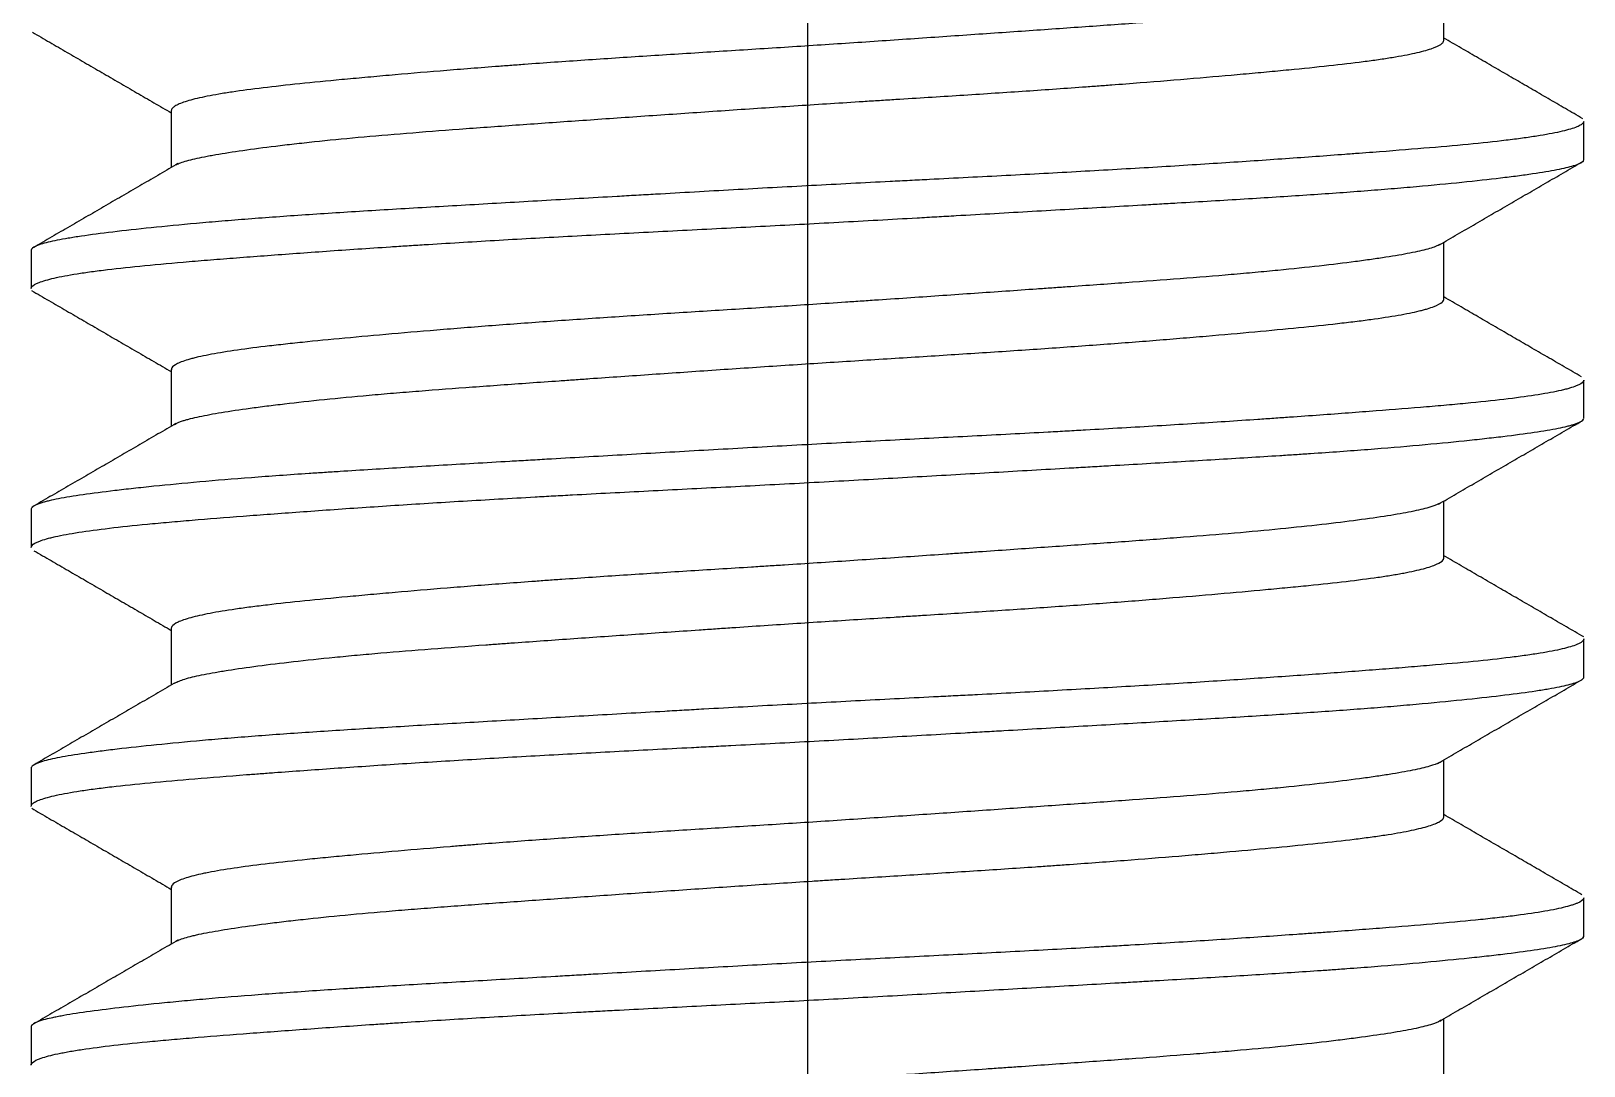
# Model space of a CAD drawing. Extents: x 0 to 1128, y 0 to 827.
# Drawn here: x 707.6 to 713.6, y 240.45 to 244.45 of the extents above; entities that cross this region are included whole.
import ezdxf

# ---------------------------------------------------------------- set-up
doc = ezdxf.new("R2010")
doc.units = 0
doc.header["$LTSCALE"] = 10
doc.header["$MEASUREMENT"] = 0
doc.linetypes.add('CENTER', pattern=[2, 1.25, -0.25, 0.25, -0.25])
doc.layers.add('1', color=7, linetype='CONTINUOUS')

msp = doc.modelspace()

# ---------------------------------------------------------------- linework, layer by layer
at = {"layer": '1', "color": 1, "linetype": 'CENTER', "lineweight": -3, "ltscale": 3}
msp.add_line((710.6018, 430.4493), (710.6018, 195.1403), dxfattribs=at)
at = {"layer": '1', "color": 7, "linetype": 'Continuous', "lineweight": -3}
for p, q in [((713.0603, 244.415), (713.0603, 244.6353)), ((708.1433, 244.1441), (708.1433, 243.9239)), ((713.6018, 243.9566), (713.6018, 244.1022)), ((713.0603, 243.4151), (713.0603, 243.6351)), ((707.6018, 243.603), (707.6018, 243.4565)), ((708.1433, 243.1438), (708.1433, 242.9242)), ((713.6018, 242.9571), (713.6018, 243.1023)), ((707.6018, 242.6021), (707.6018, 242.4569)), ((713.0603, 242.4154), (713.0603, 242.635)), ((708.1433, 242.1443), (708.1433, 241.9242)), ((713.6018, 241.9562), (713.6018, 242.1027)), ((707.6018, 241.6026), (707.6018, 241.457)), ((713.0603, 241.4149), (713.0603, 241.6351)), ((708.1433, 241.1436), (708.1433, 240.9238)), ((713.6018, 240.957), (713.6018, 241.1021)), ((713.0603, 240.4156), (713.0603, 240.6351)), ((707.6018, 240.6025), (707.6018, 240.4564))]:
    msp.add_line(p, q, dxfattribs=at)
for points, knots in [([(713.0406, 244.6238), (713.0404, 244.6237), (713.0296, 244.6184), (712.9993, 244.608), (712.9524, 244.5974), (712.9176, 244.5907), (712.9103, 244.5894), (712.8954, 244.5867), (712.8722, 244.5826), (712.8469, 244.5785), (712.7934, 244.5703), (712.7146, 244.5592), (712.6092, 244.5465), (712.5446, 244.5394), (712.5183, 244.5365), (712.5049, 244.5351), (712.4641, 244.5308), (712.4362, 244.528), (712.3503, 244.5197), (712.2901, 244.5143), (712.1641, 244.5036), (712.0984, 244.4984), (711.9954, 244.4905), (711.9604, 244.4879), (711.8889, 244.4826), (711.8523, 244.4799), (711.7417, 244.4719), (711.5911, 244.4612), (711.4341, 244.4503), (711.274, 244.4391), (711.1923, 244.4335), (711.0258, 244.422), (710.9423, 244.4163), (710.775, 244.4049), (710.6912, 244.3994), (710.5233, 244.3884), (710.4391, 244.3831), (710.3126, 244.3752), (710.2703, 244.3725), (710.1865, 244.3673), (710.1448, 244.3646), (710.021, 244.3568), (709.8584, 244.3464), (709.7009, 244.3357), (709.5847, 244.3275), (709.5463, 244.3247), (709.4892, 244.3205), (709.4703, 244.3191), (709.4327, 244.3163), (709.4142, 244.3149), (709.322, 244.3079), (709.1799, 244.2967), (709.0479, 244.2854), (708.9528, 244.277), (708.9062, 244.2728), (708.8611, 244.2687), (708.8314, 244.2659), (708.8166, 244.2646), (708.7443, 244.2578), (708.6359, 244.2472), (708.4947, 244.2316), (708.4148, 244.221), (708.3695, 244.2142), (708.3607, 244.2128), (708.3435, 244.2101), (708.3186, 244.2059), (708.2962, 244.2018), (708.2543, 244.1935), (708.2069, 244.1823), (708.1722, 244.1695), (708.1596, 244.1624), (708.155, 244.1595), (708.153, 244.1581), (708.1479, 244.1538), (708.1456, 244.151), (708.1436, 244.1466), (708.1433, 244.1449), (708.1433, 244.1433)], [0, 0, 0, 0, 0.000546, 0.034661, 0.068777, 0.068777, 0.077306, 0.077306, 0.085835, 0.102893, 0.102893, 0.137009, 0.171124, 0.179653, 0.179653, 0.188182, 0.188182, 0.20524, 0.20524, 0.239356, 0.239356, 0.273472, 0.273472, 0.290529, 0.290529, 0.307587, 0.307587, 0.341703, 0.375819, 0.375819, 0.409935, 0.409935, 0.44405, 0.44405, 0.478166, 0.478166, 0.512282, 0.512282, 0.52934, 0.52934, 0.546398, 0.546398, 0.580513, 0.614629, 0.614629, 0.631687, 0.631687, 0.640216, 0.640216, 0.648745, 0.648745, 0.68286, 0.716976, 0.716976, 0.734034, 0.742563, 0.742563, 0.751092, 0.751092, 0.785208, 0.819323, 0.853439, 0.853439, 0.861968, 0.861968, 0.870497, 0.887555, 0.887555, 0.921671, 0.955786, 0.964315, 0.964315, 0.972844, 0.972844, 0.989902, 0.989902, 1, 1, 1, 1]), ([(708.1611, 243.9344), (708.166, 243.937), (708.1842, 243.9447), (708.2118, 243.9525), (708.2458, 243.9604), (708.2582, 243.963), (708.2785, 243.967), (708.2855, 243.9684), (708.3001, 243.9711), (708.3076, 243.9724), (708.3464, 243.9792), (708.4161, 243.9901), (708.5007, 244.0012), (708.5697, 244.0096), (708.5937, 244.0125), (708.6435, 244.0181), (708.6694, 244.021), (708.7498, 244.0295), (708.8063, 244.0351), (708.925, 244.0459), (709.0494, 244.0565), (709.1851, 244.0669), (709.2913, 244.0749), (709.3275, 244.0775), (709.4005, 244.0828), (709.4375, 244.0855), (709.5495, 244.0935), (709.7021, 244.1042), (709.8611, 244.1153), (709.9828, 244.1238), (710.0238, 244.1266), (710.1065, 244.1323), (710.1481, 244.1352), (710.2727, 244.1437), (710.356, 244.1494), (710.5231, 244.1605), (710.6068, 244.166), (710.7326, 244.174), (710.7956, 244.178), (710.8588, 244.182), (710.9009, 244.1846), (710.922, 244.186), (711.0268, 244.1925), (711.192, 244.2029), (711.4324, 244.2186), (711.5877, 244.2294), (711.6831, 244.2363), (711.7022, 244.2377), (711.7399, 244.2405), (711.796, 244.2447), (711.8506, 244.2489), (711.958, 244.2573), (712.096, 244.2686), (712.2401, 244.2812), (712.3161, 244.2881), (712.3462, 244.2908), (712.3611, 244.2922), (712.4051, 244.2963), (712.4335, 244.299), (712.5162, 244.3069), (712.6192, 244.3174), (712.7082, 244.3278), (712.7696, 244.3358), (712.7892, 244.3384), (712.8265, 244.3438), (712.8443, 244.3466), (712.8943, 244.3547), (712.9525, 244.3658), (712.9942, 244.377), (713.0277, 244.3883), (713.0402, 244.394), (713.0527, 244.4026), (713.0557, 244.4054), (713.0592, 244.4103), (713.06, 244.4124), (713.0603, 244.4145)], [0, 0, 0, 0, 0.016884, 0.050926, 0.050926, 0.067946, 0.067946, 0.076457, 0.076457, 0.084967, 0.084967, 0.119008, 0.15305, 0.15305, 0.170071, 0.170071, 0.187091, 0.187091, 0.221133, 0.221133, 0.255174, 0.289215, 0.289215, 0.306236, 0.306236, 0.323257, 0.323257, 0.357298, 0.39134, 0.39134, 0.40836, 0.40836, 0.425381, 0.425381, 0.459422, 0.459422, 0.493464, 0.493464, 0.510485, 0.518995, 0.518995, 0.527505, 0.527505, 0.561547, 0.595588, 0.629629, 0.629629, 0.63814, 0.63814, 0.64665, 0.663671, 0.663671, 0.697712, 0.731754, 0.740264, 0.740264, 0.748774, 0.748774, 0.765795, 0.765795, 0.799837, 0.833878, 0.833878, 0.850899, 0.850899, 0.867919, 0.867919, 0.901961, 0.936002, 0.936002, 0.970044, 0.970044, 0.987064, 0.987064, 1, 1, 1, 1]), ([(713.6018, 244.1019), (713.6015, 244.0998), (713.6004, 244.0977), (713.5962, 244.0927), (713.5926, 244.0899), (713.5826, 244.0843), (713.5764, 244.0814), (713.5539, 244.0729), (713.5139, 244.0616), (713.4544, 244.0506), (713.4024, 244.0424), (713.3745, 244.0383), (713.3438, 244.0343), (713.3228, 244.0316), (713.3119, 244.0303), (713.2562, 244.0236), (713.1585, 244.0132), (712.9869, 243.998), (712.8558, 243.9877), (712.7685, 243.981), (712.7507, 243.9797), (712.7148, 243.977), (712.6603, 243.9729), (712.6041, 243.9687), (712.4894, 243.9604), (712.3306, 243.9492), (712.1598, 243.9381), (712.0271, 243.9297), (711.9822, 243.927), (711.8907, 243.9215), (711.8445, 243.9188), (711.7048, 243.9107), (711.5157, 243.9002), (711.3208, 243.89), (711.1724, 243.8824), (711.0976, 243.8786), (711.0221, 243.8747), (710.9715, 243.8721), (710.9461, 243.8708), (710.8193, 243.8644), (710.7182, 243.8592), (710.5163, 243.8485), (710.315, 243.8375), (710.1147, 243.8261), (709.9899, 243.819), (709.9649, 243.8176), (709.9151, 243.8147), (709.8408, 243.8105), (709.7675, 243.8063), (709.6225, 243.798), (709.4331, 243.7871), (709.2512, 243.7766), (709.1177, 243.7688), (709.0737, 243.7662), (708.9867, 243.761), (708.944, 243.7584), (708.8185, 243.7507), (708.7382, 243.7456), (708.5845, 243.7352), (708.511, 243.73), (708.4058, 243.7218), (708.3545, 243.7177), (708.3051, 243.7135), (708.2727, 243.7107), (708.2566, 243.7093), (708.178, 243.7022), (708.0613, 243.691), (707.9129, 243.6744), (707.8317, 243.6637), (707.7777, 243.6558), (707.7608, 243.6531), (707.7297, 243.6479), (707.7155, 243.6453), (707.6765, 243.6376), (707.6346, 243.6275), (707.6127, 243.6173), (707.6039, 243.6095), (707.6023, 243.6068), (707.6018, 243.6037), (707.6018, 243.6032), (707.6018, 243.6028)], [0, 0, 0, 0, 0.012654, 0.012654, 0.028796, 0.028796, 0.044937, 0.044937, 0.07722, 0.109504, 0.109504, 0.125645, 0.133716, 0.133716, 0.141787, 0.141787, 0.17407, 0.206353, 0.238636, 0.238636, 0.246706, 0.246706, 0.254777, 0.270919, 0.270919, 0.303202, 0.335485, 0.335485, 0.351626, 0.351626, 0.367768, 0.367768, 0.400051, 0.432334, 0.432334, 0.448475, 0.456546, 0.456546, 0.464617, 0.464617, 0.4969, 0.4969, 0.529183, 0.561466, 0.561466, 0.569537, 0.569537, 0.577608, 0.593749, 0.593749, 0.626032, 0.658315, 0.658315, 0.674457, 0.674457, 0.690598, 0.690598, 0.722881, 0.722881, 0.755164, 0.755164, 0.771306, 0.779377, 0.779377, 0.787447, 0.787447, 0.81973, 0.852013, 0.884296, 0.884296, 0.900438, 0.900438, 0.916579, 0.916579, 0.948862, 0.981146, 0.981146, 0.997287, 0.997287, 1, 1, 1, 1]), ([(707.6018, 243.4561), (707.6018, 243.457), (707.602, 243.4579), (707.6027, 243.4602), (707.6034, 243.4616), (707.6088, 243.4685), (707.6182, 243.4742), (707.6471, 243.4854), (707.6859, 243.4967), (707.7446, 243.5078), (707.7963, 243.5161), (707.8149, 243.5188), (707.8542, 243.5242), (707.875, 243.5269), (707.9406, 243.5348), (708.0369, 243.5452), (708.1507, 243.5554), (708.2426, 243.5631), (708.2743, 243.5656), (708.3236, 243.5696), (708.3403, 243.5709), (708.3742, 243.5735), (708.3913, 243.5748), (708.4779, 243.5815), (708.5506, 243.5869), (708.7023, 243.5979), (708.7814, 243.6035), (708.9049, 243.6119), (708.9679, 243.6161), (709.0327, 243.6203), (709.0763, 243.6231), (709.0984, 243.6245), (709.2094, 243.6315), (709.3, 243.637), (709.4848, 243.6477), (709.6731, 243.6582), (709.8684, 243.6684), (710.0177, 243.6761), (710.068, 243.6787), (710.1685, 243.6838), (710.2188, 243.6864), (710.3697, 243.6941), (710.4704, 243.6992), (710.6719, 243.7099), (710.7727, 243.7154), (710.9241, 243.7238), (710.9746, 243.7266), (711.0503, 243.7309), (711.0756, 243.7323), (711.1259, 243.7352), (711.251, 243.7423), (711.4717, 243.7549), (711.6614, 243.7658), (711.8014, 243.7739), (711.8707, 243.7779), (711.9391, 243.7818), (711.9845, 243.7845), (712.0072, 243.7858), (712.1194, 243.7924), (712.2926, 243.8027), (712.4533, 243.8128), (712.6078, 243.8232), (712.682, 243.8284), (712.7884, 243.8366), (712.8231, 243.8394), (712.8903, 243.8449), (712.9228, 243.8477), (713.017, 243.8561), (713.134, 243.8674), (713.234, 243.8784), (713.3025, 243.8866), (713.3243, 243.8893), (713.3553, 243.8934), (713.3653, 243.8947), (713.3848, 243.8974), (713.4318, 243.9041), (713.5022, 243.9158), (713.5451, 243.9259), (713.5699, 243.9335), (713.5804, 243.9373), (713.588, 243.9412), (713.5925, 243.9438), (713.5944, 243.9451), (713.5996, 243.9494), (713.6015, 243.9523), (713.6018, 243.9553)], [0, 0, 0, 0, 0.005359, 0.005359, 0.01343, 0.01343, 0.045713, 0.045713, 0.077996, 0.110279, 0.110279, 0.126421, 0.126421, 0.142562, 0.142562, 0.174845, 0.207128, 0.207128, 0.22327, 0.22327, 0.231341, 0.231341, 0.239411, 0.239411, 0.271694, 0.271694, 0.303978, 0.303978, 0.320119, 0.32819, 0.32819, 0.336261, 0.336261, 0.368544, 0.368544, 0.400827, 0.43311, 0.43311, 0.449251, 0.449251, 0.465393, 0.465393, 0.497676, 0.497676, 0.529959, 0.529959, 0.5461, 0.5461, 0.554171, 0.554171, 0.562242, 0.594525, 0.626808, 0.626808, 0.642949, 0.65102, 0.65102, 0.659091, 0.659091, 0.691374, 0.723657, 0.723657, 0.75594, 0.75594, 0.772081, 0.772081, 0.788223, 0.788223, 0.820506, 0.852789, 0.852789, 0.868931, 0.868931, 0.877001, 0.877001, 0.885072, 0.917355, 0.949638, 0.949638, 0.96578, 0.97385, 0.97385, 0.981921, 0.981921, 1, 1, 1, 1]), ([(713.0482, 243.628), (713.0464, 243.6269), (713.0444, 243.6258), (713.037, 243.622), (713.0308, 243.6193), (713.0161, 243.6141), (713.0078, 243.6115), (712.9795, 243.6036), (712.9337, 243.5931), (712.8715, 243.5824), (712.8187, 243.5741), (712.8001, 243.5714), (712.7705, 243.5672), (712.7604, 243.5658), (712.7398, 243.5629), (712.7292, 243.5615), (712.6755, 243.5545), (712.5825, 243.5432), (712.4759, 243.532), (712.3909, 243.5236), (712.3471, 243.5195), (712.3013, 243.5154), (712.2703, 243.5126), (712.2546, 243.5113), (712.1754, 243.5046), (712.0438, 243.4941), (711.8324, 243.4784), (711.6822, 243.4677), (711.5852, 243.4609), (711.5657, 243.4595), (711.5264, 243.4567), (711.4674, 243.4526), (711.4078, 243.4484), (711.2878, 243.4401), (711.1258, 243.4288), (710.939, 243.416), (710.8336, 243.4089), (710.7913, 243.4061), (710.7701, 243.4046), (710.7064, 243.4004), (710.6641, 243.3976), (710.5375, 243.3893), (710.4535, 243.384), (710.2864, 243.3735), (710.2032, 243.3683), (710.0792, 243.3605), (710.0379, 243.3579), (709.9557, 243.3526), (709.9146, 243.3499), (709.7932, 243.3419), (709.6351, 243.3312), (709.4842, 243.3202), (709.3371, 243.3091), (709.2654, 243.3035), (709.1257, 243.292), (709.0591, 243.2863), (708.9317, 243.2752), (708.8711, 243.2696), (708.7558, 243.2589), (708.7012, 243.2536), (708.6239, 243.2457), (708.5989, 243.243), (708.5509, 243.2377), (708.5279, 243.2351), (708.4618, 243.2272), (708.3814, 243.2166), (708.3165, 243.2057), (708.2737, 243.1974), (708.2604, 243.1946), (708.242, 243.1904), (708.2361, 243.1889), (708.2249, 243.1861), (708.2196, 243.1847), (708.1943, 243.1776), (708.1626, 243.1662), (708.148, 243.1549), (708.1437, 243.147), (708.1431, 243.1447), (708.1434, 243.1425)], [0, 0, 0, 0, 0.007289, 0.007289, 0.024163, 0.024163, 0.041037, 0.041037, 0.074784, 0.108531, 0.108531, 0.125405, 0.125405, 0.133842, 0.133842, 0.142279, 0.142279, 0.176026, 0.209773, 0.209773, 0.226647, 0.235084, 0.235084, 0.243521, 0.243521, 0.277268, 0.311015, 0.344763, 0.344763, 0.353199, 0.353199, 0.361636, 0.37851, 0.37851, 0.412257, 0.446004, 0.454441, 0.454441, 0.462878, 0.462878, 0.479752, 0.479752, 0.513499, 0.513499, 0.547246, 0.547246, 0.56412, 0.56412, 0.580994, 0.580994, 0.614741, 0.648488, 0.648488, 0.682236, 0.682236, 0.715983, 0.715983, 0.74973, 0.74973, 0.783478, 0.783478, 0.800351, 0.800351, 0.817225, 0.817225, 0.850972, 0.884719, 0.884719, 0.901593, 0.901593, 0.91003, 0.91003, 0.918467, 0.918467, 0.952214, 0.985961, 0.985961, 1, 1, 1, 1]), ([(708.1554, 242.9311), (708.1631, 242.936), (708.1747, 242.9409), (708.1942, 242.9471), (708.1986, 242.9485), (708.2079, 242.9511), (708.2226, 242.955), (708.2395, 242.959), (708.2765, 242.9669), (708.3339, 242.9775), (708.4162, 242.9898), (708.4684, 242.9968), (708.4897, 242.9997), (708.5007, 243.0011), (708.5341, 243.0053), (708.5573, 243.0081), (708.6291, 243.0166), (708.6803, 243.0223), (708.7892, 243.0334), (708.8469, 243.0389), (708.9383, 243.047), (708.9697, 243.0497), (709.0179, 243.0537), (709.0342, 243.055), (709.0671, 243.0577), (709.0836, 243.059), (709.1672, 243.0656), (709.3053, 243.076), (709.452, 243.0865), (709.5652, 243.0946), (709.6226, 243.0986), (709.6812, 243.1027), (709.7206, 243.1055), (709.7404, 243.1069), (709.84, 243.1138), (710.001, 243.125), (710.2473, 243.142), (710.4146, 243.1533), (710.5413, 243.1617), (710.5838, 243.1645), (710.6684, 243.1699), (710.7105, 243.1726), (710.8363, 243.1806), (711.0027, 243.191), (711.1666, 243.2014), (711.2885, 243.2092), (711.329, 243.2119), (711.4096, 243.2172), (711.4495, 243.2199), (711.5674, 243.228), (711.7206, 243.2389), (711.8657, 243.25), (711.9714, 243.2584), (712.0236, 243.2627), (712.0745, 243.2669), (712.1082, 243.2698), (712.125, 243.2712), (712.2075, 243.2783), (712.2702, 243.2839), (712.3894, 243.2948), (712.5023, 243.3054), (712.6026, 243.3158), (712.6612, 243.3224), (712.6727, 243.3238), (712.6952, 243.3264), (712.7283, 243.3304), (712.759, 243.3344), (712.8176, 243.3423), (712.8877, 243.3531), (712.949, 243.3655), (712.9767, 243.3726), (712.9873, 243.3754), (712.9924, 243.3768), (713.0067, 243.3811), (713.0151, 243.384), (713.0372, 243.3925), (713.0476, 243.3982), (713.058, 243.4076), (713.0602, 243.4115), (713.0603, 243.4153)], [0, 0, 0, 0, 0.031588, 0.031588, 0.040024, 0.040024, 0.048461, 0.065335, 0.065335, 0.099082, 0.13283, 0.141266, 0.141266, 0.149703, 0.149703, 0.166577, 0.166577, 0.200324, 0.200324, 0.234072, 0.234072, 0.250945, 0.250945, 0.259382, 0.259382, 0.267819, 0.267819, 0.301566, 0.335314, 0.335314, 0.352187, 0.360624, 0.360624, 0.369061, 0.369061, 0.402808, 0.436555, 0.470303, 0.470303, 0.487176, 0.487176, 0.50405, 0.50405, 0.537797, 0.571545, 0.571545, 0.588418, 0.588418, 0.605292, 0.605292, 0.639039, 0.672787, 0.672787, 0.68966, 0.698097, 0.698097, 0.706534, 0.706534, 0.740281, 0.740281, 0.774029, 0.807776, 0.807776, 0.816213, 0.816213, 0.82465, 0.841523, 0.841523, 0.875271, 0.909018, 0.917455, 0.917455, 0.925892, 0.925892, 0.942765, 0.942765, 0.976513, 0.976513, 1, 1, 1, 1]), ([(713.6018, 243.1026), (713.6017, 243.1005), (713.6009, 243.0985), (713.5952, 243.091), (713.5861, 243.0854), (713.5647, 243.0769), (713.5521, 243.0726), (713.5366, 243.0684), (713.5256, 243.0656), (713.5197, 243.0641), (713.489, 243.0571), (713.4596, 243.0515), (713.3914, 243.0406), (713.3139, 243.0299), (713.2176, 243.0195), (713.1383, 243.0117), (713.1105, 243.0091), (713.0532, 243.0039), (713.0236, 243.0014), (712.932, 242.9937), (712.8671, 242.9885), (712.7298, 242.978), (712.6574, 242.9726), (712.5432, 242.9643), (712.5042, 242.9615), (712.4442, 242.9573), (712.4239, 242.9559), (712.3832, 242.953), (712.2805, 242.946), (712.0888, 242.9334), (711.9089, 242.9225), (711.7703, 242.9145), (711.7001, 242.9105), (711.6285, 242.9065), (711.5805, 242.9039), (711.5563, 242.9025), (711.4349, 242.896), (711.3371, 242.8909), (711.1398, 242.8807), (710.9409, 242.8706), (710.7389, 242.8603), (710.5862, 242.8522), (710.535, 242.8494), (710.4333, 242.8439), (710.3826, 242.8411), (710.2315, 242.8327), (710.0318, 242.8214), (709.8358, 242.8102), (709.6902, 242.8019), (709.6419, 242.7991), (709.5698, 242.795), (709.5458, 242.7936), (709.4983, 242.7908), (709.3802, 242.7841), (709.1749, 242.7722), (709.0025, 242.7619), (708.877, 242.7543), (708.8153, 242.7504), (708.7549, 242.7466), (708.715, 242.744), (708.6952, 242.7427), (708.5974, 242.7361), (708.5231, 242.7309), (708.3822, 242.7201), (708.2491, 242.709), (708.1313, 242.6977), (708.0489, 242.6893), (708.0224, 242.6865), (707.9719, 242.6809), (707.9478, 242.6782), (707.8793, 242.67), (707.7975, 242.6593), (707.7345, 242.6489), (707.6944, 242.6412), (707.6823, 242.6386), (707.6659, 242.6348), (707.6607, 242.6335), (707.6511, 242.6309), (707.6286, 242.6245), (707.6143, 242.6182), (707.6036, 242.6095), (707.6016, 242.606), (707.6018, 242.6025)], [0, 0, 0, 0, 0.012113, 0.012113, 0.044329, 0.044329, 0.060438, 0.068492, 0.068492, 0.076546, 0.076546, 0.108762, 0.108762, 0.140979, 0.173195, 0.173195, 0.189304, 0.189304, 0.205412, 0.205412, 0.237628, 0.237628, 0.269845, 0.269845, 0.285953, 0.285953, 0.294007, 0.294007, 0.302061, 0.334278, 0.366494, 0.366494, 0.382602, 0.390657, 0.390657, 0.398711, 0.398711, 0.430927, 0.430927, 0.463144, 0.49536, 0.49536, 0.511468, 0.511468, 0.527577, 0.527577, 0.559793, 0.59201, 0.59201, 0.608118, 0.608118, 0.616172, 0.616172, 0.624226, 0.656443, 0.688659, 0.688659, 0.704767, 0.712822, 0.712822, 0.720876, 0.720876, 0.753092, 0.753092, 0.785309, 0.817525, 0.817525, 0.833633, 0.833633, 0.849742, 0.849742, 0.881958, 0.914175, 0.914175, 0.930283, 0.930283, 0.938337, 0.938337, 0.946391, 0.978608, 0.978608, 1, 1, 1, 1]), ([(707.6018, 242.4559), (707.6017, 242.4586), (707.6029, 242.4612), (707.6102, 242.4695), (707.6201, 242.4751), (707.6426, 242.4836), (707.6558, 242.4878), (707.6719, 242.4921), (707.6832, 242.4949), (707.6893, 242.4963), (707.7209, 242.5034), (707.751, 242.5089), (707.8206, 242.5198), (707.8995, 242.5305), (707.9971, 242.5409), (708.0642, 242.5473), (708.0779, 242.5486), (708.1059, 242.5512), (708.1485, 242.5551), (708.1934, 242.559), (708.2859, 242.5667), (708.3514, 242.5718), (708.4898, 242.5823), (708.5627, 242.5878), (708.6777, 242.5961), (708.717, 242.5989), (708.7976, 242.6046), (708.8386, 242.6074), (708.9633, 242.6159), (709.1344, 242.627), (709.315, 242.6379), (709.4542, 242.6459), (709.5246, 242.6499), (709.5964, 242.6539), (709.6446, 242.6565), (709.6689, 242.6578), (709.7904, 242.6644), (709.8885, 242.6695), (710.086, 242.6796), (710.2851, 242.6897), (710.4873, 242.7001), (710.6401, 242.7082), (710.6913, 242.711), (710.7929, 242.7165), (710.8435, 242.7193), (710.9945, 242.7277), (711.1939, 242.739), (711.3896, 242.7502), (711.535, 242.7586), (711.5832, 242.7613), (711.6551, 242.7655), (711.679, 242.7668), (711.7264, 242.7695), (711.844, 242.7763), (712.0485, 242.7882), (712.2201, 242.7984), (712.345, 242.8061), (712.4065, 242.8099), (712.4665, 242.8138), (712.5062, 242.8164), (712.5259, 242.8177), (712.6231, 242.8242), (712.6968, 242.8295), (712.8365, 242.8404), (712.9685, 242.8514), (713.0851, 242.8627), (713.1666, 242.8711), (713.1928, 242.8739), (713.2426, 242.8795), (713.2663, 242.8822), (713.3338, 242.8904), (713.4142, 242.9011), (713.4758, 242.9114), (713.5147, 242.9191), (713.5265, 242.9217), (713.5423, 242.9256), (713.5473, 242.9268), (713.5566, 242.9294), (713.5781, 242.9358), (713.5915, 242.9422), (713.6002, 242.9502), (713.6018, 242.9531), (713.6018, 242.956)], [0, 0, 0, 0, 0.01598, 0.01598, 0.048197, 0.048197, 0.064305, 0.072359, 0.072359, 0.080413, 0.080413, 0.11263, 0.11263, 0.144846, 0.177063, 0.177063, 0.185117, 0.185117, 0.193171, 0.209279, 0.209279, 0.241496, 0.241496, 0.273712, 0.273712, 0.289821, 0.289821, 0.305929, 0.305929, 0.338145, 0.370362, 0.370362, 0.38647, 0.394524, 0.394524, 0.402578, 0.402578, 0.434795, 0.434795, 0.467011, 0.499228, 0.499228, 0.515336, 0.515336, 0.531444, 0.531444, 0.563661, 0.595877, 0.595877, 0.611986, 0.611986, 0.62004, 0.62004, 0.628094, 0.66031, 0.692527, 0.692527, 0.708635, 0.716689, 0.716689, 0.724743, 0.724743, 0.75696, 0.75696, 0.789176, 0.821393, 0.821393, 0.837501, 0.837501, 0.853609, 0.853609, 0.885826, 0.918042, 0.918042, 0.934151, 0.934151, 0.942205, 0.942205, 0.950259, 0.982475, 0.982475, 1, 1, 1, 1]), ([(713.043, 242.6251), (713.0334, 242.62), (713.0198, 242.615), (712.993, 242.6073), (712.9828, 242.6047), (712.9603, 242.5994), (712.9478, 242.5967), (712.9077, 242.5887), (712.8462, 242.5779), (712.7694, 242.5669), (712.6849, 242.5557), (712.6387, 242.55), (712.5384, 242.5386), (712.4852, 242.5329), (712.3726, 242.5218), (712.3134, 242.5163), (712.1888, 242.5057), (712.1235, 242.5004), (712.0209, 242.4925), (711.9859, 242.4898), (711.915, 242.4845), (711.879, 242.4819), (711.7698, 242.4739), (711.6206, 242.4633), (711.4642, 242.4524), (711.3441, 242.444), (711.3036, 242.4412), (711.2422, 242.4369), (711.2216, 242.4355), (711.1805, 242.4326), (711.1599, 242.4312), (711.0568, 242.4241), (710.8909, 242.4127), (710.7234, 242.4015), (710.5971, 242.3932), (710.5338, 242.3891), (710.4702, 242.3851), (710.4278, 242.3824), (710.4066, 242.3811), (710.3008, 242.3744), (710.1337, 242.364), (709.8893, 242.3484), (709.7304, 242.3377), (709.6325, 242.3308), (709.613, 242.3295), (709.5742, 242.3267), (709.5165, 242.3226), (709.4602, 242.3184), (709.3494, 242.3101), (709.2064, 242.2989), (709.0561, 242.2861), (708.9763, 242.2791), (708.9447, 242.2763), (708.929, 242.2749), (708.8827, 242.2707), (708.8527, 242.2679), (708.7652, 242.2598), (708.6556, 242.2492), (708.5595, 242.2388), (708.4926, 242.2309), (708.4712, 242.2283), (708.4301, 242.2229), (708.4105, 242.2202), (708.3548, 242.2121), (708.2889, 242.2012), (708.2394, 242.19), (708.198, 242.1788), (708.1815, 242.173), (708.1569, 242.1615), (708.149, 242.1559), (708.144, 242.148), (708.1433, 242.1458), (708.1433, 242.1436)], [0, 0, 0, 0, 0.032952, 0.032952, 0.049972, 0.049972, 0.066993, 0.066993, 0.101034, 0.135076, 0.135076, 0.169117, 0.169117, 0.203159, 0.203159, 0.2372, 0.2372, 0.271241, 0.271241, 0.288262, 0.288262, 0.305283, 0.305283, 0.339324, 0.373365, 0.373365, 0.390386, 0.390386, 0.398896, 0.398896, 0.407407, 0.407407, 0.441448, 0.475489, 0.475489, 0.49251, 0.501021, 0.501021, 0.509531, 0.509531, 0.543572, 0.577614, 0.611655, 0.611655, 0.620165, 0.620165, 0.628676, 0.645696, 0.645696, 0.679738, 0.713779, 0.722289, 0.722289, 0.7308, 0.7308, 0.74782, 0.74782, 0.781862, 0.815903, 0.815903, 0.832924, 0.832924, 0.849945, 0.849945, 0.883986, 0.918027, 0.918027, 0.952069, 0.952069, 0.98611, 0.98611, 1, 1, 1, 1]), ([(708.1553, 241.9311), (708.1568, 241.932), (708.1585, 241.933), (708.1702, 241.9392), (708.1984, 241.9496), (708.2432, 241.96), (708.2831, 241.968), (708.2975, 241.9706), (708.3284, 241.976), (708.3449, 241.9788), (708.3972, 241.987), (708.4744, 241.9981), (708.6118, 242.0149), (708.7177, 242.0262), (708.8029, 242.0346), (708.832, 242.0374), (708.8916, 242.0429), (708.922, 242.0456), (709.0154, 242.0536), (709.1452, 242.064), (709.303, 242.0758), (709.3949, 242.0824), (709.432, 242.0851), (709.4507, 242.0864), (709.5071, 242.0905), (709.545, 242.0931), (709.6599, 242.1013), (709.8157, 242.1122), (709.9771, 242.1234), (710.1001, 242.1319), (710.1415, 242.1347), (710.2041, 242.139), (710.225, 242.1404), (710.2669, 242.1433), (710.2879, 242.1447), (710.3926, 242.1518), (710.4764, 242.1574), (710.6438, 242.1684), (710.7275, 242.1737), (710.8529, 242.1816), (710.9156, 242.1856), (710.9782, 242.1895), (711.02, 242.1921), (711.0409, 242.1934), (711.145, 242.2), (711.3086, 242.2104), (711.5451, 242.2263), (711.6969, 242.2373), (711.8085, 242.2457), (711.8454, 242.2485), (711.9175, 242.2541), (711.9529, 242.257), (712.057, 242.2654), (712.1237, 242.271), (712.2516, 242.2822), (712.3128, 242.2877), (712.4005, 242.2959), (712.4291, 242.2986), (712.4848, 242.3039), (712.5117, 242.3066), (712.5896, 242.3145), (712.6861, 242.3249), (712.768, 242.3354), (712.8239, 242.3434), (712.8504, 242.3475), (712.8749, 242.3516), (712.8907, 242.3544), (712.8984, 242.3557), (712.9353, 242.3627), (712.9857, 242.3738), (713.0363, 242.3908), (713.0532, 242.4021), (713.0584, 242.4091), (713.0592, 242.4105), (713.0601, 242.413), (713.0603, 242.4141), (713.0603, 242.4152)], [0, 0, 0, 0, 0.00621, 0.00621, 0.039957, 0.073704, 0.073704, 0.090578, 0.090578, 0.107451, 0.107451, 0.141199, 0.174946, 0.208693, 0.208693, 0.225567, 0.225567, 0.24244, 0.24244, 0.276188, 0.309935, 0.318372, 0.318372, 0.326809, 0.326809, 0.343682, 0.343682, 0.37743, 0.411177, 0.411177, 0.42805, 0.42805, 0.436487, 0.436487, 0.444924, 0.444924, 0.478671, 0.478671, 0.512419, 0.512419, 0.529292, 0.537729, 0.537729, 0.546166, 0.546166, 0.579913, 0.613661, 0.647408, 0.647408, 0.664281, 0.664281, 0.681155, 0.681155, 0.714902, 0.714902, 0.74865, 0.74865, 0.765523, 0.765523, 0.782397, 0.782397, 0.816144, 0.849891, 0.849891, 0.866765, 0.875202, 0.875202, 0.883639, 0.883639, 0.917386, 0.951133, 0.984881, 0.984881, 0.993317, 0.993317, 1, 1, 1, 1]), ([(713.6018, 242.1023), (713.6017, 242.1007), (713.6011, 242.0991), (713.5965, 242.0919), (713.5878, 242.0863), (713.5605, 242.075), (713.5231, 242.0637), (713.4659, 242.0526), (713.4238, 242.0457), (713.415, 242.0444), (713.3969, 242.0416), (713.3875, 242.0403), (713.3585, 242.0362), (713.3381, 242.0335), (713.2734, 242.0255), (713.1784, 242.0152), (713.066, 242.005), (712.975, 241.9973), (712.9436, 241.9947), (712.8948, 241.9908), (712.8782, 241.9895), (712.8447, 241.9869), (712.8277, 241.9855), (712.7417, 241.9789), (712.6695, 241.9735), (712.5188, 241.9625), (712.4402, 241.9569), (712.2765, 241.9457), (712.1913, 241.9401), (712.0144, 241.9289), (711.924, 241.9234), (711.7398, 241.9127), (711.5521, 241.9022), (711.3572, 241.8919), (711.2331, 241.8855), (711.2082, 241.8842), (711.1581, 241.8817), (711.133, 241.8804), (711.0576, 241.8765), (711.0074, 241.874), (710.8565, 241.8663), (710.7558, 241.8611), (710.5543, 241.8505), (710.4535, 241.845), (710.3021, 241.8367), (710.2516, 241.8338), (710.1759, 241.8296), (710.1506, 241.8281), (710.1002, 241.8253), (709.9748, 241.8182), (709.7536, 241.8055), (709.5634, 241.7946), (709.3763, 241.7838), (709.2844, 241.7785), (709.1039, 241.768), (709.0168, 241.7628), (708.849, 241.7526), (708.6873, 241.7424), (708.5381, 241.732), (708.4488, 241.7252), (708.4312, 241.7238), (708.3962, 241.7211), (708.379, 241.7197), (708.3281, 241.7155), (708.2953, 241.7127), (708.2002, 241.7043), (708.0819, 241.6931), (707.9806, 241.682), (707.9111, 241.6738), (707.889, 241.6711), (707.8575, 241.667), (707.8473, 241.6656), (707.8275, 241.663), (707.7795, 241.6563), (707.7074, 241.6446), (707.663, 241.6345), (707.6286, 241.6243), (707.6163, 241.6192), (707.6043, 241.6104), (707.6019, 241.6068), (707.6018, 241.6031)], [0, 0, 0, 0, 0.009556, 0.009556, 0.041839, 0.041839, 0.074122, 0.106405, 0.106405, 0.114476, 0.114476, 0.122546, 0.122546, 0.138688, 0.138688, 0.170971, 0.203254, 0.203254, 0.219396, 0.219396, 0.227466, 0.227466, 0.235537, 0.235537, 0.26782, 0.26782, 0.300103, 0.300103, 0.332386, 0.332386, 0.364669, 0.364669, 0.396952, 0.429235, 0.429235, 0.437306, 0.437306, 0.445377, 0.445377, 0.461518, 0.461518, 0.493801, 0.493801, 0.526084, 0.526084, 0.542226, 0.542226, 0.550297, 0.550297, 0.558367, 0.59065, 0.622933, 0.622933, 0.655217, 0.655217, 0.6875, 0.6875, 0.719783, 0.752066, 0.752066, 0.760136, 0.760136, 0.768207, 0.768207, 0.784349, 0.784349, 0.816632, 0.848915, 0.848915, 0.865056, 0.865056, 0.873127, 0.873127, 0.881198, 0.913481, 0.945764, 0.945764, 0.978047, 0.978047, 1, 1, 1, 1]), ([(707.6018, 241.4555), (707.6016, 241.4586), (707.603, 241.4617), (707.6089, 241.4677), (707.613, 241.4705), (707.6237, 241.4762), (707.6303, 241.479), (707.6539, 241.4875), (707.6953, 241.4988), (707.7563, 241.5098), (707.8094, 241.518), (707.8378, 241.5221), (707.869, 241.5261), (707.8905, 241.5288), (707.9015, 241.5301), (707.958, 241.5367), (708.0569, 241.5471), (708.2304, 241.5623), (708.3627, 241.5727), (708.4508, 241.5794), (708.4687, 241.5807), (708.5049, 241.5834), (708.5597, 241.5875), (708.6163, 241.5917), (708.7317, 241.6), (708.8914, 241.6112), (709.0631, 241.6224), (709.1964, 241.6307), (709.2416, 241.6334), (709.3334, 241.6389), (709.3797, 241.6416), (709.5197, 241.6497), (709.7093, 241.6601), (709.9046, 241.6703), (710.0533, 241.6779), (710.1282, 241.6818), (710.2039, 241.6856), (710.2546, 241.6882), (710.28, 241.6895), (710.4068, 241.696), (710.5079, 241.7012), (710.7097, 241.7119), (710.9109, 241.723), (711.1111, 241.7343), (711.2359, 241.7414), (711.2608, 241.7429), (711.3105, 241.7457), (711.3846, 241.7499), (711.4577, 241.7541), (711.6023, 241.7624), (711.7912, 241.7733), (711.9725, 241.7838), (712.1055, 241.7916), (712.1493, 241.7942), (712.236, 241.7994), (712.2784, 241.802), (712.4032, 241.8097), (712.4829, 241.8148), (712.6357, 241.8251), (712.7087, 241.8304), (712.8131, 241.8386), (712.864, 241.8427), (712.913, 241.8469), (712.9452, 241.8497), (712.9611, 241.8511), (713.0389, 241.8582), (713.1543, 241.8695), (713.3007, 241.886), (713.3805, 241.8967), (713.4247, 241.9033), (713.4333, 241.9046), (713.4497, 241.9072), (713.4734, 241.9112), (713.4943, 241.915), (713.5321, 241.9227), (713.5725, 241.9328), (713.5929, 241.943), (713.6004, 241.9507), (713.6017, 241.9532), (713.6018, 241.9557)], [0, 0, 0, 0, 0.018557, 0.018557, 0.034665, 0.034665, 0.050774, 0.050774, 0.08299, 0.115207, 0.115207, 0.131315, 0.139369, 0.139369, 0.147423, 0.147423, 0.17964, 0.211856, 0.244073, 0.244073, 0.252127, 0.252127, 0.260181, 0.276289, 0.276289, 0.308506, 0.340722, 0.340722, 0.356831, 0.356831, 0.372939, 0.372939, 0.405155, 0.437372, 0.437372, 0.45348, 0.461534, 0.461534, 0.469588, 0.469588, 0.501805, 0.501805, 0.534021, 0.566238, 0.566238, 0.574292, 0.574292, 0.582346, 0.598454, 0.598454, 0.630671, 0.662887, 0.662887, 0.678996, 0.678996, 0.695104, 0.695104, 0.72732, 0.72732, 0.759537, 0.759537, 0.775645, 0.783699, 0.783699, 0.791753, 0.791753, 0.82397, 0.856186, 0.888403, 0.888403, 0.896457, 0.896457, 0.904511, 0.920619, 0.920619, 0.952836, 0.985052, 0.985052, 1, 1, 1, 1]), ([(713.0432, 241.6251), (713.0341, 241.6203), (713.0075, 241.6104), (712.9439, 241.5952), (712.8836, 241.5844), (712.8405, 241.5775), (712.8316, 241.5761), (712.8134, 241.5734), (712.7854, 241.5692), (712.7553, 241.565), (712.6925, 241.5566), (712.6015, 241.5454), (712.4833, 241.5327), (712.412, 241.5257), (712.383, 241.5229), (712.3683, 241.5215), (712.3235, 241.5173), (712.293, 241.5146), (712.1996, 241.5066), (712.0699, 241.4961), (711.9301, 241.4856), (711.8213, 241.4777), (711.7844, 241.475), (711.7093, 241.4696), (711.6711, 241.4669), (711.5557, 241.4588), (711.3993, 241.4478), (711.2379, 241.4366), (711.074, 241.4253), (710.9908, 241.4196), (710.8219, 241.4081), (710.7377, 241.4024), (710.5695, 241.3914), (710.4856, 241.3861), (710.3182, 241.3755), (710.2346, 241.3703), (710.1096, 241.3624), (710.0679, 241.3598), (709.9854, 241.3545), (709.9446, 241.3519), (709.8233, 241.3439), (709.6649, 241.3333), (709.5129, 241.3224), (709.4013, 241.314), (709.3645, 241.3112), (709.3099, 241.3069), (709.2919, 241.3055), (709.2562, 241.3027), (709.2385, 241.3012), (709.1511, 241.2941), (709.084, 241.2885), (708.9555, 241.2773), (708.8941, 241.2717), (708.8062, 241.2636), (708.7634, 241.2596), (708.7221, 241.2556), (708.695, 241.2529), (708.6816, 241.2516), (708.6161, 241.2449), (708.5189, 241.2345), (708.3956, 241.2187), (708.3284, 241.2078), (708.2913, 241.2008), (708.2841, 241.1994), (708.2702, 241.1966), (708.2503, 241.1924), (708.2329, 241.1882), (708.2011, 241.1797), (708.1673, 241.1684), (708.1483, 241.1556), (708.1445, 241.1486), (708.1435, 241.1459), (708.1433, 241.1445), (708.1433, 241.1429), (708.1434, 241.1428), (708.1434, 241.1426)], [0, 0, 0, 0, 0.030978, 0.064945, 0.098912, 0.098912, 0.107404, 0.107404, 0.115896, 0.13288, 0.13288, 0.166847, 0.200814, 0.209306, 0.209306, 0.217798, 0.217798, 0.234782, 0.234782, 0.268749, 0.302717, 0.302717, 0.3197, 0.3197, 0.336684, 0.336684, 0.370651, 0.404619, 0.404619, 0.438586, 0.438586, 0.472553, 0.472553, 0.506521, 0.506521, 0.540488, 0.540488, 0.557472, 0.557472, 0.574455, 0.574455, 0.608423, 0.64239, 0.64239, 0.659374, 0.659374, 0.667866, 0.667866, 0.676358, 0.676358, 0.710325, 0.710325, 0.744292, 0.744292, 0.761276, 0.769768, 0.769768, 0.77826, 0.77826, 0.812227, 0.846194, 0.880162, 0.880162, 0.888654, 0.888654, 0.897145, 0.914129, 0.914129, 0.948096, 0.982064, 0.990556, 0.990556, 0.999047, 0.999047, 1, 1, 1, 1]), ([(708.1621, 240.9349), (708.1639, 240.9358), (708.1769, 240.9419), (708.1958, 240.948), (708.2214, 240.9546), (708.2268, 240.9559), (708.2382, 240.9586), (708.2559, 240.9626), (708.2758, 240.9666), (708.3187, 240.9746), (708.3837, 240.9853), (708.4743, 240.9978), (708.5308, 241.0049), (708.5539, 241.0077), (708.5657, 241.0091), (708.6018, 241.0134), (708.6266, 241.0162), (708.7036, 241.0247), (708.758, 241.0303), (708.873, 241.0413), (708.9336, 241.0467), (709.0291, 241.0546), (709.0617, 241.0573), (709.1285, 241.0625), (709.1628, 241.0652), (709.2669, 241.0731), (709.4097, 241.0836), (709.6353, 241.0996), (709.7933, 241.1106), (709.9149, 241.119), (709.9556, 241.1219), (710.0373, 241.1275), (710.0783, 241.1304), (710.2017, 241.1389), (710.2845, 241.1445), (710.4511, 241.1558), (710.556, 241.1627), (710.6617, 241.1695), (710.7041, 241.1722), (710.7253, 241.1736), (710.7887, 241.1776), (710.8307, 241.1802), (710.9561, 241.1881), (711.1215, 241.1984), (711.2834, 241.2089), (711.4034, 241.2168), (711.4432, 241.2195), (711.5025, 241.2236), (711.5222, 241.2249), (711.5613, 241.2277), (711.5808, 241.229), (711.6772, 241.2359), (711.8269, 241.2469), (711.9677, 241.2581), (712.0699, 241.2665), (712.1202, 241.2708), (712.1691, 241.275), (712.2015, 241.2778), (712.2176, 241.2793), (712.2968, 241.2863), (712.3568, 241.2918), (712.4702, 241.3024), (712.5769, 241.3129), (712.6703, 241.3233), (712.7353, 241.3313), (712.7561, 241.334), (712.7956, 241.3393), (712.8143, 241.342), (712.8673, 241.3501), (712.9299, 241.361), (712.9765, 241.3722), (713.0053, 241.3807), (713.0138, 241.3835), (713.0289, 241.3892), (713.0353, 241.3921), (713.0513, 241.4006), (713.0576, 241.4063), (713.06, 241.4128), (713.0602, 241.4139), (713.0603, 241.415)], [0, 0, 0, 0, 0.005991, 0.040032, 0.040032, 0.048543, 0.048543, 0.057053, 0.074074, 0.074074, 0.108115, 0.142156, 0.150667, 0.150667, 0.159177, 0.159177, 0.176198, 0.176198, 0.210239, 0.210239, 0.244281, 0.244281, 0.261301, 0.261301, 0.278322, 0.278322, 0.312363, 0.346405, 0.380446, 0.380446, 0.397467, 0.397467, 0.414488, 0.414488, 0.448529, 0.448529, 0.48257, 0.491081, 0.491081, 0.499591, 0.499591, 0.516612, 0.516612, 0.550653, 0.584695, 0.584695, 0.601715, 0.601715, 0.610226, 0.610226, 0.618736, 0.618736, 0.652777, 0.686819, 0.686819, 0.703839, 0.71235, 0.71235, 0.72086, 0.72086, 0.754902, 0.754902, 0.788943, 0.822984, 0.822984, 0.840005, 0.840005, 0.857026, 0.857026, 0.891067, 0.925109, 0.925109, 0.942129, 0.942129, 0.95915, 0.95915, 0.993191, 0.993191, 1, 1, 1, 1]), ([(713.6018, 241.102), (713.6016, 241.1008), (713.6013, 241.0997), (713.5978, 241.093), (713.5899, 241.0874), (713.5735, 241.0804), (713.5699, 241.0789), (713.5621, 241.0761), (713.5578, 241.0747), (713.5441, 241.0704), (713.5337, 241.0676), (713.499, 241.0591), (713.4428, 241.048), (713.3676, 241.0372), (713.3039, 241.0293), (713.2815, 241.0266), (713.2341, 241.0214), (713.2091, 241.0187), (713.1314, 241.0109), (713.0195, 241.0007), (712.8918, 240.9905), (712.7562, 240.98), (712.6844, 240.9746), (712.5895, 240.9677), (712.5703, 240.9663), (712.5315, 240.9635), (712.4729, 240.9593), (712.4128, 240.9551), (712.2904, 240.9467), (712.1219, 240.9355), (711.9426, 240.9245), (711.8272, 240.9178), (711.8039, 240.9164), (711.757, 240.9137), (711.7333, 240.9124), (711.6622, 240.9084), (711.6145, 240.9057), (711.4706, 240.8979), (711.2764, 240.8876), (711.0778, 240.8776), (710.9271, 240.8699), (710.8766, 240.8673), (710.7751, 240.8621), (710.7239, 240.8594), (710.5713, 240.8514), (710.4702, 240.846), (710.2691, 240.8348), (710.1692, 240.8292), (709.9705, 240.8179), (709.8718, 240.8123), (709.7491, 240.8052), (709.7246, 240.8038), (709.676, 240.8011), (709.6036, 240.7969), (709.5324, 240.7928), (709.3917, 240.7847), (709.2087, 240.7741), (709.0345, 240.7639), (708.9285, 240.7574), (708.9074, 240.7561), (708.8656, 240.7535), (708.8448, 240.7523), (708.7831, 240.7484), (708.7429, 240.7458), (708.6252, 240.738), (708.5504, 240.7328), (708.408, 240.7221), (708.3404, 240.7166), (708.2445, 240.7082), (708.2134, 240.7054), (708.1532, 240.6998), (708.1239, 240.6969), (708.04, 240.6885), (707.9375, 240.6774), (707.8534, 240.6666), (707.7785, 240.656), (707.7457, 240.6508), (707.7106, 240.6443), (707.7038, 240.643), (707.6911, 240.6404), (707.6729, 240.6366), (707.6576, 240.6328), (707.6309, 240.6251), (707.6182, 240.6201), (707.6042, 240.6107), (707.6013, 240.6063), (707.6019, 240.6019)], [0, 0, 0, 0, 0.006958, 0.006958, 0.039174, 0.039174, 0.047228, 0.047228, 0.055283, 0.055283, 0.071391, 0.071391, 0.103607, 0.135824, 0.135824, 0.151932, 0.151932, 0.16804, 0.16804, 0.200257, 0.232473, 0.232473, 0.26469, 0.26469, 0.272744, 0.272744, 0.280798, 0.296906, 0.296906, 0.329123, 0.361339, 0.361339, 0.369393, 0.369393, 0.377447, 0.377447, 0.393556, 0.393556, 0.425772, 0.457989, 0.457989, 0.474097, 0.474097, 0.490205, 0.490205, 0.522422, 0.522422, 0.554638, 0.554638, 0.586855, 0.586855, 0.594909, 0.594909, 0.602963, 0.619071, 0.619071, 0.651288, 0.683504, 0.683504, 0.691558, 0.691558, 0.699612, 0.699612, 0.71572, 0.71572, 0.747937, 0.747937, 0.780153, 0.780153, 0.796262, 0.796262, 0.81237, 0.81237, 0.844586, 0.876803, 0.876803, 0.909019, 0.909019, 0.917074, 0.917074, 0.925128, 0.941236, 0.941236, 0.973452, 0.973452, 1, 1, 1, 1]), ([(707.6019, 240.4553), (707.6018, 240.4561), (707.6019, 240.4597), (707.6043, 240.4633), (707.6135, 240.4716), (707.6359, 240.4828), (707.6783, 240.4941), (707.7113, 240.5011), (707.7182, 240.5025), (707.7327, 240.5053), (707.7403, 240.5067), (707.7639, 240.5109), (707.7808, 240.5136), (707.835, 240.5218), (707.9164, 240.5325), (708.0159, 240.5428), (708.0973, 240.5505), (708.1256, 240.553), (708.1845, 240.5582), (708.2152, 240.5608), (708.3098, 240.5686), (708.3765, 240.5737), (708.5168, 240.5844), (708.5904, 240.5898), (708.7447, 240.6009), (708.8254, 240.6066), (708.9308, 240.6136), (708.952, 240.6151), (708.9948, 240.6179), (709.0594, 240.6221), (709.1252, 240.6262), (709.2584, 240.6345), (709.4402, 240.6453), (709.6303, 240.6558), (709.7517, 240.6623), (709.7762, 240.6636), (709.8253, 240.6661), (709.85, 240.6674), (709.9243, 240.6713), (709.9739, 240.6739), (710.1231, 240.6815), (710.2231, 240.6866), (710.4237, 240.6968), (710.5245, 240.702), (710.6763, 240.7102), (710.727, 240.7129), (710.8286, 240.7185), (710.8796, 240.7213), (711.0314, 240.7298), (711.2312, 240.7411), (711.4258, 240.7523), (711.618, 240.7633), (711.7128, 240.7688), (711.8296, 240.7755), (711.8529, 240.7768), (711.899, 240.7795), (711.9677, 240.7835), (712.0348, 240.7874), (712.1667, 240.7952), (712.337, 240.8054), (712.4959, 240.8156), (712.5916, 240.8221), (712.6106, 240.8235), (712.6482, 240.8261), (712.6668, 240.8274), (712.7219, 240.8315), (712.7576, 240.8342), (712.8615, 240.8424), (712.9917, 240.8536), (713.1058, 240.8648), (713.1852, 240.8731), (713.2106, 240.8759), (713.2594, 240.8814), (713.2828, 240.8842), (713.349, 240.8924), (713.4274, 240.9031), (713.5159, 240.9185), (713.5555, 240.9286), (713.5739, 240.9351), (713.5773, 240.9363), (713.5834, 240.9389), (713.5915, 240.9428), (713.5968, 240.9467), (713.6007, 240.9513), (713.6016, 240.9534), (713.6018, 240.9554)], [0, 0, 0, 0, 0.005025, 0.021134, 0.021134, 0.05335, 0.085567, 0.085567, 0.093621, 0.093621, 0.101675, 0.101675, 0.117783, 0.117783, 0.15, 0.182216, 0.182216, 0.198324, 0.198324, 0.214432, 0.214432, 0.246649, 0.246649, 0.278865, 0.278865, 0.311082, 0.311082, 0.319136, 0.319136, 0.32719, 0.343298, 0.343298, 0.375515, 0.407731, 0.407731, 0.415785, 0.415785, 0.423839, 0.423839, 0.439948, 0.439948, 0.472164, 0.472164, 0.504381, 0.504381, 0.520489, 0.520489, 0.536597, 0.536597, 0.568814, 0.60103, 0.60103, 0.633247, 0.633247, 0.641301, 0.641301, 0.649355, 0.665463, 0.665463, 0.697679, 0.729896, 0.729896, 0.73795, 0.73795, 0.746004, 0.746004, 0.762112, 0.762112, 0.794329, 0.826545, 0.826545, 0.842654, 0.842654, 0.858762, 0.858762, 0.890978, 0.923195, 0.955411, 0.955411, 0.963465, 0.963465, 0.971519, 0.987628, 0.987628, 1, 1, 1, 1]), ([(713.0487, 240.6283), (713.0483, 240.6281), (713.0395, 240.6226), (713.026, 240.6171), (713.0001, 240.6092), (712.9903, 240.6066), (712.9688, 240.6013), (712.957, 240.5986), (712.9186, 240.5907), (712.8594, 240.58), (712.7844, 240.569), (712.7221, 240.5606), (712.7004, 240.5578), (712.6548, 240.5521), (712.6311, 240.5492), (712.5577, 240.5407), (712.5055, 240.535), (712.3948, 240.5239), (712.3363, 240.5184), (712.2438, 240.5103), (712.1963, 240.5063), (712.1469, 240.5024), (712.1136, 240.4997), (712.0968, 240.4984), (712.012, 240.4917), (711.8721, 240.4813), (711.65, 240.4654), (711.4938, 240.4544), (711.3936, 240.4474), (711.3734, 240.446), (711.3329, 240.4432), (711.2721, 240.439), (711.211, 240.4347), (711.0881, 240.4263), (710.923, 240.4149), (710.7343, 240.4022), (710.6284, 240.3953), (710.5859, 240.3925), (710.5646, 240.3911), (710.5009, 240.387), (710.4586, 240.3844), (710.3323, 240.3764), (710.1655, 240.366), (710.0019, 240.3556), (709.8803, 240.3477), (709.84, 240.345), (709.7798, 240.341), (709.7598, 240.3396), (709.7199, 240.3369), (709.7002, 240.3356), (709.602, 240.3288), (709.4493, 240.3178), (709.3052, 240.3066), (709.2003, 240.2982), (709.1659, 240.2953), (709.0981, 240.2896), (709.0648, 240.2868), (708.9665, 240.2783), (708.9044, 240.2727), (708.7867, 240.2618), (708.6756, 240.2513), (708.5774, 240.2408), (708.5088, 240.2329), (708.4867, 240.2302), (708.4447, 240.2248), (708.4248, 240.2222), (708.3679, 240.2141), (708.3002, 240.2033), (708.2485, 240.1922), (708.2158, 240.1837), (708.2059, 240.1808), (708.1882, 240.1751), (708.1805, 240.1722), (708.1606, 240.1637), (708.1517, 240.158), (708.1443, 240.1492), (708.1431, 240.146), (708.1434, 240.1428)], [0, 0, 0, 0, 0.00162, 0.035367, 0.035367, 0.052241, 0.052241, 0.069114, 0.069114, 0.102862, 0.136609, 0.136609, 0.153482, 0.153482, 0.170356, 0.170356, 0.204103, 0.204103, 0.237851, 0.237851, 0.254724, 0.263161, 0.263161, 0.271598, 0.271598, 0.305345, 0.339092, 0.37284, 0.37284, 0.381276, 0.381276, 0.389713, 0.406587, 0.406587, 0.440334, 0.474081, 0.482518, 0.482518, 0.490955, 0.490955, 0.507829, 0.507829, 0.541576, 0.575323, 0.575323, 0.592197, 0.592197, 0.600634, 0.600634, 0.609071, 0.609071, 0.642818, 0.676565, 0.676565, 0.693439, 0.693439, 0.710312, 0.710312, 0.74406, 0.74406, 0.777807, 0.811554, 0.811554, 0.828428, 0.828428, 0.845301, 0.845301, 0.879049, 0.912796, 0.912796, 0.92967, 0.92967, 0.946543, 0.946543, 0.98029, 0.98029, 1, 1, 1, 1])]:
    msp.add_open_spline(points, degree=3, knots=knots, dxfattribs=at)
for points in [[(707.6063, 244.4466), (707.8749, 244.2909), (708.1433, 244.135)], [(713.5975, 244.1125), (713.3289, 244.2682), (713.0603, 244.4242)], [(708.1689, 243.9387), (707.8905, 243.7769), (707.6118, 243.6154)], [(713.0439, 243.6255), (713.3225, 243.7874), (713.6011, 243.9489)], [(707.603, 243.4486), (707.8732, 243.292), (708.1433, 243.1351)], [(713.5923, 243.1152), (713.3262, 243.2695), (713.0603, 243.424)], [(708.1613, 242.9346), (707.8832, 242.7731), (707.6049, 242.6118)], [(713.0392, 242.6228), (713.317, 242.7842), (713.5952, 242.9454)], [(707.6126, 242.4434), (707.8781, 242.2895), (708.1433, 242.1354)], [(713.6015, 242.11), (713.3309, 242.2669), (713.0603, 242.424)], [(713.0372, 241.6217), (713.3158, 241.7836), (713.5946, 241.9451)], [(708.1615, 241.9347), (707.8827, 241.7728), (707.604, 241.6112)], [(707.6038, 241.4481), (707.8735, 241.2917), (708.1433, 241.135)], [(713.5941, 241.1143), (713.3271, 241.269), (713.0603, 241.424)], [(708.1691, 240.9388), (707.891, 240.7772), (707.6125, 240.6158)], [(713.0445, 240.6259), (713.323, 240.7877), (713.6014, 240.9491)]]:
    msp.add_open_spline(points, degree=2, dxfattribs=at)

doc.saveas('drawing.dxf')
